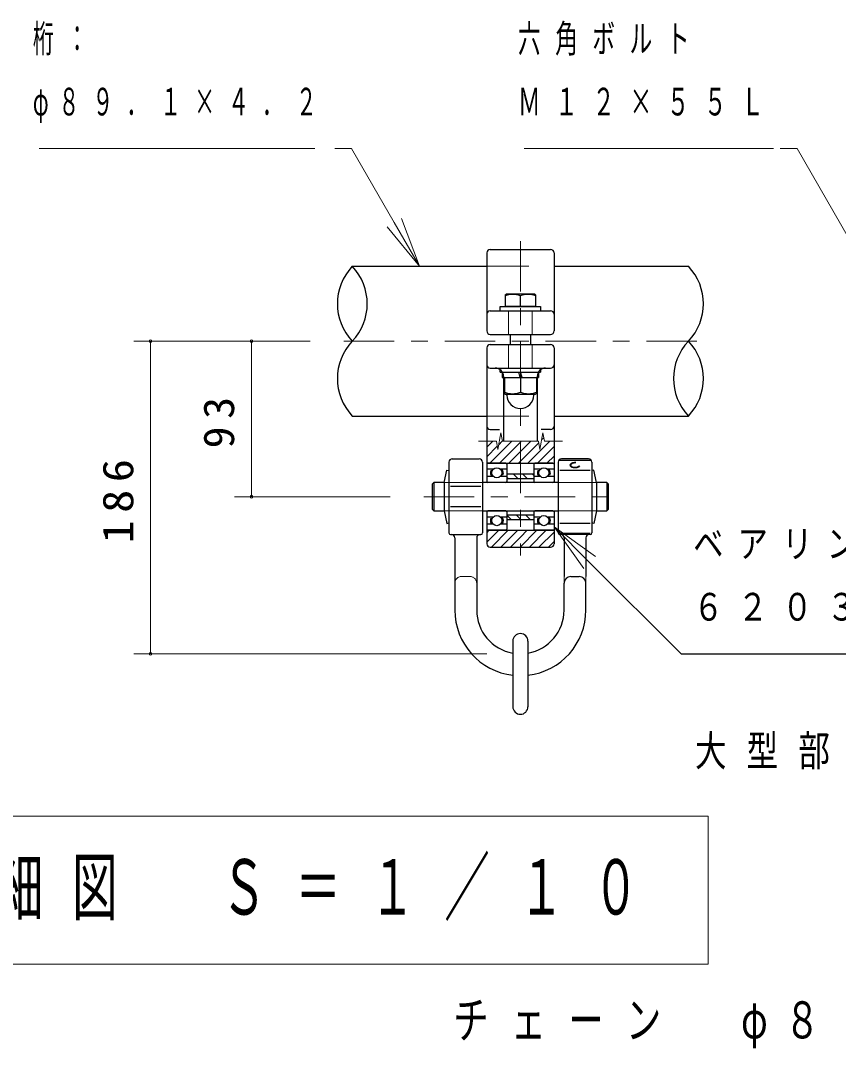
# Model space of a CAD drawing. Units: millimetres on the paper, with parts at other scales. Extents: x 200 to 813, y 141 to 438.
# Drawn here: x 527.8 to 576.4, y 229 to 290.1 of the extents above; entities that cross this region are included whole.
import ezdxf

# ---------------------------------------------------------------- set-up
doc = ezdxf.new("R2010")
doc.units = ezdxf.units.MM
doc.linetypes.add('USER1', pattern=[4.5, 2.5, -2])
doc.linetypes.add('USER2', pattern=[6, 3, -1, 1, -1])
doc.layers.add('線', color=2, linetype='Continuous', lineweight=25)
doc.layers.add('補助', color=2, linetype='Continuous', lineweight=13)
doc.styles.add('ＭＳ ゴシック', font='')
doc.styles.get('ＭＳ ゴシック').set_extended_font_data('MS Gothic')

# ---------------------------------------------------------------- blocks, each defined once
blk = doc.blocks.new('dimension_origin')
at = {"color": 0, "linetype": 'Continuous', "lineweight": -2}
blk.add_circle((0, 0), 1.25, dxfattribs=at)

msp = doc.modelspace()

# ---------------------------------------------------------------- linework, layer by layer
at = {"layer": '線', "color": 7}
for p, q in [((555.713, 276.516), (559.313, 276.516)), ((555.513, 276.316), (555.513, 271.666)), ((559.513, 276.316), (559.513, 271.666)), ((547.513, 275.516), (555.513, 275.516)), ((559.513, 275.516), (567.513, 275.516)), ((555.713, 272.866), (559.313, 272.866)), ((555.713, 271.466), (559.313, 271.466)), ((555.513, 270.656), (555.513, 262.656)), ((555.713, 270.856), (559.313, 270.856)), ((559.513, 270.656), (559.513, 262.656)), ((555.713, 269.456), (556.013, 269.456)), ((556.013, 269.456), (559.013, 269.456)), ((559.013, 269.456), (559.313, 269.456)), ((556.513, 268.956), (556.513, 265.106)), ((558.513, 268.956), (558.513, 265.106)), ((547.513, 266.606), (555.513, 266.606)), ((559.513, 266.606), (567.513, 266.606)), ((553.263, 263.856), (553.263, 259.656)), ((553.463, 264.056), (555.063, 264.056)), ((555.263, 263.856), (555.263, 259.656)), ((559.763, 263.856), (559.763, 259.656)), ((561.563, 264.056), (559.963, 264.056)), ((561.763, 263.856), (561.763, 259.656)), ((552.987, 262.654), (553.14, 263.391)), ((553.14, 263.391), (553.263, 263.365)), ((553.263, 263.365), (553.263, 260.246)), ((561.885, 263.391), (561.763, 263.365)), ((561.763, 263.365), (561.763, 260.246)), ((562.038, 262.654), (561.885, 263.391)), ((552.363, 262.656), (552.263, 262.556)), ((552.263, 262.556), (552.263, 261.056)), ((552.987, 262.656), (552.363, 262.656)), ((552.987, 262.654), (552.987, 260.958)), ((562.663, 262.656), (562.038, 262.656)), ((562.038, 262.654), (562.038, 260.958)), ((562.763, 262.556), (562.663, 262.656)), ((562.763, 261.056), (562.763, 262.556)), ((552.263, 261.056), (552.363, 260.956)), ((552.363, 260.956), (552.987, 260.956)), ((552.987, 260.958), (553.14, 260.22)), ((555.513, 260.956), (555.513, 259.006)), ((559.513, 260.956), (559.513, 259.006)), ((562.038, 260.958), (561.885, 260.22)), ((562.038, 260.956), (562.663, 260.956)), ((562.663, 260.956), (562.763, 261.056)), ((553.14, 260.22), (553.263, 260.246)), ((561.885, 260.22), (561.763, 260.246)), ((553.363, 259.556), (555.163, 259.556)), ((553.613, 259.356), (553.613, 255.056)), ((554.913, 259.356), (554.913, 255.056)), ((561.663, 259.556), (559.863, 259.556)), ((560.113, 259.356), (560.113, 257.056)), ((561.413, 259.356), (561.413, 257.056)), ((555.713, 258.806), (559.313, 258.806)), ((560.513, 257.056), (561.013, 257.056)), ((560.113, 255.056), (560.113, 256.656)), ((561.413, 255.056), (561.413, 256.656))]:
    msp.add_line(p, q, dxfattribs=at)
at = {"layer": '線', "color": 1, "linetype": 'USER2', "lineweight": 13}
for p, q in [((557.513, 277.016), (557.513, 258.306)), ((568.013, 271.061), (547.013, 271.061)), ((551.763, 261.806), (563.263, 261.806))]:
    msp.add_line(p, q, dxfattribs=at)
at = {"layer": '線', "color": 4, "linetype": 'USER1', "lineweight": 13}
for p, q in [((555.513, 275.516), (559.513, 275.516)), ((556.813, 272.866), (556.813, 271.466)), ((558.213, 272.866), (558.213, 271.466)), ((556.813, 270.856), (556.813, 269.456)), ((558.213, 270.856), (558.213, 269.456)), ((555.513, 266.606), (559.513, 266.606)), ((555.263, 262.656), (552.987, 262.656)), ((562.038, 262.656), (559.763, 262.656)), ((552.987, 260.956), (555.263, 260.956)), ((559.763, 260.956), (562.038, 260.956)), ((554.513, 257.056), (554.013, 257.056)), ((560.113, 257.056), (560.113, 255.056)), ((561.413, 257.056), (561.413, 255.056)), ((553.613, 255.056), (553.613, 256.656)), ((554.913, 255.056), (554.913, 256.656))]:
    msp.add_line(p, q, dxfattribs=at)
at = {"layer": '線'}
for p, q in [((556.613, 273.816), (556.663, 273.866)), ((556.613, 273.816), (556.613, 273.116)), ((558.363, 273.866), (556.663, 273.866)), ((557.513, 273.116), (557.513, 273.752)), ((558.413, 273.816), (558.363, 273.866)), ((558.413, 273.816), (558.413, 273.116)), ((556.313, 273.116), (558.713, 273.116)), ((556.313, 272.866), (556.313, 273.116)), ((556.313, 272.866), (558.713, 272.866)), ((558.413, 273.116), (556.613, 273.116)), ((558.713, 273.116), (558.713, 272.866)), ((556.913, 271.466), (556.913, 270.856)), ((558.113, 271.466), (558.113, 270.856)), ((556.313, 269.456), (558.713, 269.456)), ((556.313, 269.206), (556.313, 269.456)), ((556.313, 269.206), (558.713, 269.206)), ((556.438, 269.206), (558.588, 269.206)), ((556.438, 269.206), (556.438, 268.906)), ((557.496, 268.906), (557.415, 269.206)), ((557.61, 268.906), (557.529, 269.206)), ((558.588, 269.206), (558.588, 268.906)), ((558.713, 269.456), (558.713, 269.206)), ((556.438, 268.906), (558.588, 268.906)), ((556.563, 268.906), (556.563, 267.934)), ((556.563, 268.906), (558.463, 268.906)), ((557.513, 268.906), (557.513, 268.019)), ((558.463, 268.906), (558.463, 267.934)), ((556.563, 267.934), (556.613, 267.906)), ((556.613, 267.906), (558.413, 267.906)), ((556.713, 267.856), (556.713, 267.906)), ((558.313, 267.856), (558.313, 267.906)), ((558.463, 267.934), (558.413, 267.906)), ((555.713, 265.807), (556.276, 265.807)), ((559.313, 265.807), (558.749, 265.807)), ((555.513, 263.806), (559.513, 263.806)), ((555.513, 263.746), (555.513, 262.656)), ((556.653, 263.806), (555.573, 263.806)), ((556.713, 263.746), (556.713, 262.656)), ((558.313, 263.746), (558.313, 262.656)), ((559.453, 263.806), (558.373, 263.806)), ((559.513, 263.746), (559.513, 262.656)), ((559.863, 263.984), (561.663, 263.984)), ((555.904, 263.447), (555.513, 263.447)), ((555.904, 263.014), (555.513, 263.014)), ((555.752, 263.355), (555.839, 263.355)), ((555.752, 263.106), (555.839, 263.106)), ((556.713, 263.447), (556.322, 263.447)), ((556.713, 263.014), (556.322, 263.014)), ((556.473, 263.355), (556.387, 263.355)), ((556.473, 263.106), (556.387, 263.106)), ((556.713, 263.166), (556.713, 262.656)), ((556.713, 263.166), (558.313, 263.166)), ((558.704, 263.447), (558.313, 263.447)), ((558.313, 263.166), (558.313, 262.656)), ((558.704, 263.014), (558.313, 263.014)), ((558.552, 263.355), (558.639, 263.355)), ((558.552, 263.106), (558.639, 263.106)), ((559.513, 263.447), (559.122, 263.447)), ((559.513, 263.014), (559.122, 263.014)), ((559.273, 263.355), (559.187, 263.355)), ((559.273, 263.106), (559.187, 263.106)), ((559.863, 263.384), (561.663, 263.384)), ((552.363, 262.656), (552.363, 260.956)), ((555.163, 262.406), (553.363, 262.406)), ((555.513, 262.656), (555.263, 262.656)), ((559.511, 262.656), (555.513, 262.656)), ((556.653, 262.656), (555.573, 262.656)), ((556.713, 262.886), (558.313, 262.886)), ((559.453, 262.656), (558.373, 262.656)), ((559.763, 262.656), (559.511, 262.656)), ((562.663, 262.656), (562.663, 260.956)), ((555.163, 261.206), (553.363, 261.206)), ((555.263, 260.956), (555.513, 260.956)), ((555.513, 260.956), (555.513, 259.866)), ((555.513, 260.956), (559.511, 260.956)), ((555.904, 260.597), (555.513, 260.597)), ((556.653, 260.956), (555.573, 260.956)), ((556.713, 260.597), (556.322, 260.597)), ((556.713, 260.956), (556.713, 260.446)), ((556.713, 260.956), (556.713, 259.866)), ((556.713, 260.726), (558.313, 260.726)), ((558.313, 260.956), (558.313, 259.866)), ((558.313, 260.956), (558.313, 260.446)), ((558.704, 260.597), (558.313, 260.597)), ((559.453, 260.956), (558.373, 260.956)), ((559.513, 260.597), (559.122, 260.597)), ((559.511, 260.956), (559.763, 260.956)), ((559.513, 260.956), (559.513, 259.866)), ((555.904, 260.164), (555.513, 260.164)), ((555.752, 260.505), (555.839, 260.505)), ((555.752, 260.256), (555.839, 260.256)), ((556.713, 260.164), (556.322, 260.164)), ((556.473, 260.505), (556.387, 260.505)), ((556.473, 260.256), (556.387, 260.256)), ((556.713, 260.446), (558.313, 260.446)), ((558.704, 260.164), (558.313, 260.164)), ((558.552, 260.505), (558.639, 260.505)), ((558.552, 260.256), (558.639, 260.256)), ((559.513, 260.164), (559.122, 260.164)), ((559.273, 260.505), (559.187, 260.505)), ((559.273, 260.256), (559.187, 260.256)), ((559.863, 260.228), (561.663, 260.228)), ((555.513, 259.806), (559.513, 259.806)), ((556.653, 259.806), (555.573, 259.806)), ((559.453, 259.806), (558.373, 259.806)), ((559.863, 259.628), (561.663, 259.628)), ((557.063, 253.208), (557.063, 249.308)), ((557.963, 253.208), (557.963, 249.308))]:
    msp.add_line(p, q, dxfattribs=at)
at = {"layer": '線', "lineweight": 13}
for p, q in [((556.174, 264.606), (556.351, 265.606)), ((556.351, 265.606), (556.439, 265.106)), ((558.674, 264.606), (558.851, 265.606)), ((558.851, 265.606), (558.939, 265.106)), ((556.086, 265.106), (555.013, 265.106)), ((556.086, 265.106), (556.174, 264.606)), ((557.513, 265.106), (556.439, 265.106)), ((558.586, 265.106), (557.513, 265.106)), ((558.586, 265.106), (558.674, 264.606)), ((560.013, 265.106), (558.939, 265.106))]:
    msp.add_line(p, q, dxfattribs=at)
at = {"layer": '線', "color": 7, "lineweight": 13}
for p, q in [((568.681, 242.795), (502.881, 242.795)), ((568.681, 233.995), (568.681, 242.795)), ((502.881, 233.995), (568.681, 233.995))]:
    msp.add_line(p, q, dxfattribs=at)
at = {"layer": '線'}
for points in [[(560.813, 263.831), (560.769, 263.834), (560.726, 263.832), (560.683, 263.828), (560.642, 263.821), (560.604, 263.811), (560.568, 263.798), (560.537, 263.783), (560.511, 263.765), (560.49, 263.746), (560.475, 263.726), (560.466, 263.705), (560.463, 263.683), (560.466, 263.661), (560.476, 263.64), (560.491, 263.62), (560.513, 263.601), (560.539, 263.583), (560.571, 263.568), (560.606, 263.556), (560.645, 263.546), (560.686, 263.539), (560.729, 263.535), (560.772, 263.534), (560.816, 263.536), (560.858, 263.541), (560.898, 263.55), (560.935, 263.561), (560.969, 263.575), (560.998, 263.591), (561.023, 263.609), (561.035, 263.621), (561.045, 263.634)], [(560.813, 263.811), (560.775, 263.813), (560.736, 263.813), (560.698, 263.81), (560.662, 263.803), (560.628, 263.795), (560.597, 263.784), (560.569, 263.77), (560.546, 263.755), (560.527, 263.738), (560.513, 263.72), (560.505, 263.702), (560.503, 263.683), (560.506, 263.663), (560.514, 263.645), (560.529, 263.627), (560.548, 263.61), (560.572, 263.595), (560.6, 263.582), (560.631, 263.571), (560.666, 263.563), (560.702, 263.557), (560.74, 263.554), (560.779, 263.554), (560.817, 263.556), (560.853, 263.562), (560.888, 263.57), (560.92, 263.58), (560.949, 263.593), (560.974, 263.608), (560.994, 263.624), (560.998, 263.629), (561.003, 263.634)]]:
    msp.add_lwpolyline(points, dxfattribs=at)
for centre in [(556.113, 263.231), (558.913, 263.231), (556.113, 260.381), (558.913, 260.381)]:
    msp.add_circle(centre, 0.301, dxfattribs=at)
at = {"layer": '線', "color": 7}
for centre, radius, start, end in [((555.713, 276.316), 0.2, 90, 180), ((559.313, 276.316), 0.2, 0, 90), ((555.713, 272.666), 0.2, 90, 180), ((559.313, 272.666), 0.2, 0, 90), ((555.713, 271.666), 0.2, 180, 270), ((559.313, 271.666), 0.2, 270, 0), ((555.713, 270.656), 0.2, 90, 180), ((559.313, 270.656), 0.2, 0, 90), ((555.713, 269.656), 0.2, 180, 270), ((556.013, 268.956), 0.5, 0, 90), ((559.013, 268.956), 0.5, 90, 180), ((559.313, 269.656), 0.2, 270, 0), ((553.463, 263.856), 0.2, 90, 180), ((555.063, 263.856), 0.2, 0, 90), ((559.963, 263.856), 0.2, 90, 180), ((561.563, 263.856), 0.2, 0, 90), ((553.363, 259.656), 0.1, 180, 270), ((553.413, 259.356), 0.2, 0, 90), ((555.113, 259.356), 0.2, 90, 180), ((555.163, 259.656), 0.1, 270, 0), ((559.863, 259.656), 0.1, 180, 270), ((559.913, 259.356), 0.2, 0, 90), ((561.613, 259.356), 0.2, 90, 180), ((561.663, 259.656), 0.1, 270, 0), ((555.713, 259.006), 0.2, 180, 270), ((559.313, 259.006), 0.2, 270, 0), ((560.513, 256.656), 0.4, 90, 180), ((561.013, 256.656), 0.4, 0, 90), ((557.513, 255.056), 3.9, 180, 263.37419), ((557.513, 255.056), 2.6, 180, 260.03323), ((557.513, 255.056), 2.6, 279.96677, 0), ((557.513, 255.056), 3.9, 276.62581, 0)]:
    msp.add_arc(centre, radius, start, end, dxfattribs=at)
at = {"layer": '線'}
for centre, radius, start, end in [((549.855, 273.288), 3.232, 136.44154, 223.55846), ((545.17, 273.288), 3.232, 316.44154, 43.55846), ((565.17, 273.288), 3.232, 316.44154, 43.55846), ((557.063, 272.605), 1.232, 68.58229, 111.41755), ((557.963, 272.605), 1.232, 68.58243, 111.41757), ((549.855, 268.833), 3.232, 136.44154, 223.55846), ((569.855, 268.833), 3.232, 136.44154, 223.55846), ((565.17, 268.833), 3.232, 316.44154, 43.55846), ((557.038, 269.306), 1.372, 249.74445, 290.25555), ((557.988, 269.306), 1.372, 249.74445, 290.25555), ((557.513, 267.856), 0.8, 180, 0), ((555.713, 266.007), 0.2, 180, 270), ((559.313, 266.007), 0.2, 270, 0), ((555.573, 263.746), 0.06, 90, 180), ((556.653, 263.746), 0.06, 0, 90), ((558.373, 263.746), 0.06, 90, 180), ((559.453, 263.746), 0.06, 0, 90), ((556.027, 263.231), 0.301, 155.52375, 204.47625), ((556.07, 263.231), 0.301, 155.52375, 204.47625), ((556.156, 263.231), 0.301, 335.52375, 24.47625), ((556.199, 263.231), 0.301, 335.52375, 24.47625), ((558.827, 263.231), 0.301, 155.52375, 204.47625), ((558.87, 263.231), 0.301, 155.52375, 204.47625), ((558.956, 263.231), 0.301, 335.52375, 24.47625), ((558.999, 263.231), 0.301, 335.52375, 24.47625), ((555.573, 262.716), 0.06, 180, 270), ((556.653, 262.716), 0.06, 270, 0), ((558.373, 262.716), 0.06, 180, 270), ((559.453, 262.716), 0.06, 270, 0), ((555.573, 260.896), 0.06, 90, 180), ((556.653, 260.896), 0.06, 0, 90), ((558.373, 260.896), 0.06, 90, 180), ((559.453, 260.896), 0.06, 0, 90), ((556.027, 260.381), 0.301, 155.52375, 204.47625), ((556.07, 260.381), 0.301, 155.52375, 204.47625), ((556.156, 260.381), 0.301, 335.52375, 24.47625), ((556.199, 260.381), 0.301, 335.52375, 24.47625), ((558.827, 260.381), 0.301, 155.52375, 204.47625), ((558.87, 260.381), 0.301, 155.52375, 204.47625), ((558.956, 260.381), 0.301, 335.52375, 24.47625), ((558.999, 260.381), 0.301, 335.52375, 24.47625), ((555.573, 259.866), 0.06, 180, 270), ((556.653, 259.866), 0.06, 270, 0), ((558.373, 259.866), 0.06, 180, 270), ((559.453, 259.866), 0.06, 270, 0), ((557.513, 253.208), 0.45, 0, 180), ((557.513, 249.308), 0.45, 180, 0)]:
    msp.add_arc(centre, radius, start, end, dxfattribs=at)
at = {"layer": '線', "color": 4, "linetype": 'USER1', "lineweight": 13}
for centre, start, end in [((554.013, 256.656), 90, 180), ((554.513, 256.656), 0, 90)]:
    msp.add_arc(centre, 0.4, start, end, dxfattribs=at)
at = {"layer": '補助'}
for p, q in [((528.885, 282.516), (545.281, 282.516)), ((547.471, 282.516), (546.471, 282.516)), ((550.013, 278.114), (547.471, 282.516)), ((557.741, 282.516), (572.577, 282.516)), ((573.97, 282.516), (572.97, 282.516)), ((577.464, 276.464), (573.97, 282.516)), ((550.446, 278.364), (551.513, 275.516)), ((549.58, 277.864), (551.513, 275.516)), ((551.513, 275.516), (550.013, 278.114)), ((545.013, 271.061), (534.513, 271.061)), ((535.513, 252.456), (535.513, 271.061)), ((545.013, 271.061), (540.513, 271.061)), ((541.513, 261.806), (541.513, 271.061)), ((556.347, 265.585), (556.353, 265.591)), ((555.513, 264.75), (555.868, 265.106)), ((555.699, 263.806), (556.999, 265.106)), ((556.226, 264.898), (556.438, 265.11)), ((556.265, 263.806), (557.513, 265.053)), ((557.513, 265.053), (557.565, 265.106)), ((557.513, 264.488), (558.131, 265.106)), ((557.513, 263.922), (558.603, 265.012)), ((557.962, 263.806), (559.262, 265.106)), ((558.777, 265.186), (558.903, 265.312)), ((555.513, 264.185), (556.138, 264.81)), ((556.831, 263.806), (557.513, 264.488)), ((558.528, 263.806), (559.513, 264.791)), ((557.396, 263.806), (557.513, 263.922)), ((559.093, 263.806), (559.513, 264.225)), ((557.358, 262.886), (557.078, 263.166)), ((557.924, 262.886), (557.644, 263.166)), ((558.313, 263.063), (558.21, 263.166)), ((556.793, 262.886), (556.713, 262.966)), ((549.763, 261.806), (540.513, 261.806)), ((556.97, 260.446), (556.713, 260.703)), ((557.513, 260.468), (557.256, 260.726)), ((558.101, 260.446), (557.821, 260.726)), ((557.536, 260.446), (557.513, 260.468)), ((559.513, 260.011), (561.634, 257.889)), ((561.988, 258.243), (559.513, 260.011)), ((561.28, 257.536), (559.513, 260.011)), ((555.513, 259.659), (555.659, 259.806)), ((555.513, 259.093), (556.225, 259.806)), ((555.79, 258.806), (556.79, 259.806)), ((556.356, 258.806), (557.356, 259.806)), ((556.922, 258.806), (557.513, 259.396)), ((557.513, 259.396), (557.922, 259.806)), ((557.513, 258.831), (558.488, 259.806)), ((558.053, 258.806), (559.053, 259.806)), ((558.619, 258.806), (559.513, 259.699)), ((557.488, 258.806), (557.513, 258.831)), ((559.185, 258.806), (559.513, 259.134)), ((555.513, 252.456), (534.513, 252.456))]:
    msp.add_line(p, q, dxfattribs=at)
at = {"layer": '補助', "lineweight": 25}
for p, q in [((561.634, 257.889), (567.068, 252.456)), ((567.068, 252.456), (568.068, 252.456)), ((568.068, 252.456), (582.3, 252.456))]:
    msp.add_line(p, q, dxfattribs=at)

# ---------------------------------------------------------------- block references
at = {"layer": '補助', "xscale": 0.0667, "yscale": 0.0667}
for p, rotation in [((535.513, 271.061), 270), ((541.513, 271.061), 270), ((541.513, 261.806), 90), ((535.513, 252.456), 90)]:
    msp.add_blockref('dimension_origin', p, dxfattribs=dict(at, rotation=rotation))

# ---------------------------------------------------------------- texts
at = {"layer": '線', "color": 7, "attachment_point": 4, "style": 'ＭＳ ゴシック'}
for s, insert, char_height in [('\\T1.64;\\W0.6;クラッチ詳細図\u3000Ｓ＝１／１０', (504.281, 238.395), 3.299), ('\\T1.63;\\W0.7;チェーン\u3000φ８', (553.526, 230.372), 2.199)]:
    msp.add_mtext(s, dxfattribs=dict(at, insert=insert, char_height=char_height))
at = {"layer": '補助', "style": 'ＭＳ ゴシック'}
for s, insert, char_height, attachment_point in [('\\T1.63;\\W0.55;桁：', (528.51, 289.891), 1.65, 1), ('\\T1.64;\\W0.6;六角ボルト', (557.366, 289.891), 1.65, 1), ('\\T1.63;\\W0.55;φ８９．１×４．２', (528.51, 286.141), 1.65, 1), ('\\T1.64;\\W0.6;Ｍ１２×５５Ｌ', (557.366, 286.141), 1.65, 1), ('\\T1.47;\\W0.8;ベアリング', (567.793, 259.831), 1.65, 1), ('\\T1.47;\\W0.8;６２０３Ｚ', (567.793, 256.081), 1.65, 1), ('\\T1.64;\\W0.75;大型部', (572.513, 247.608), 1.833, 2)]:
    msp.add_mtext(s, dxfattribs=dict(at, insert=insert, char_height=char_height, attachment_point=attachment_point))
at = {"layer": '補助', "char_height": 1.833, "attachment_point": 8, "rotation": 90, "style": 'ＭＳ ゴシック'}
for s, insert in [('\\T1.34;\\W1.05;93', (540.513, 266.433)), ('\\T1.33;\\W1.1;186', (534.513, 261.758))]:
    msp.add_mtext(s, dxfattribs=dict(at, insert=insert))

doc.saveas('drawing.dxf')
